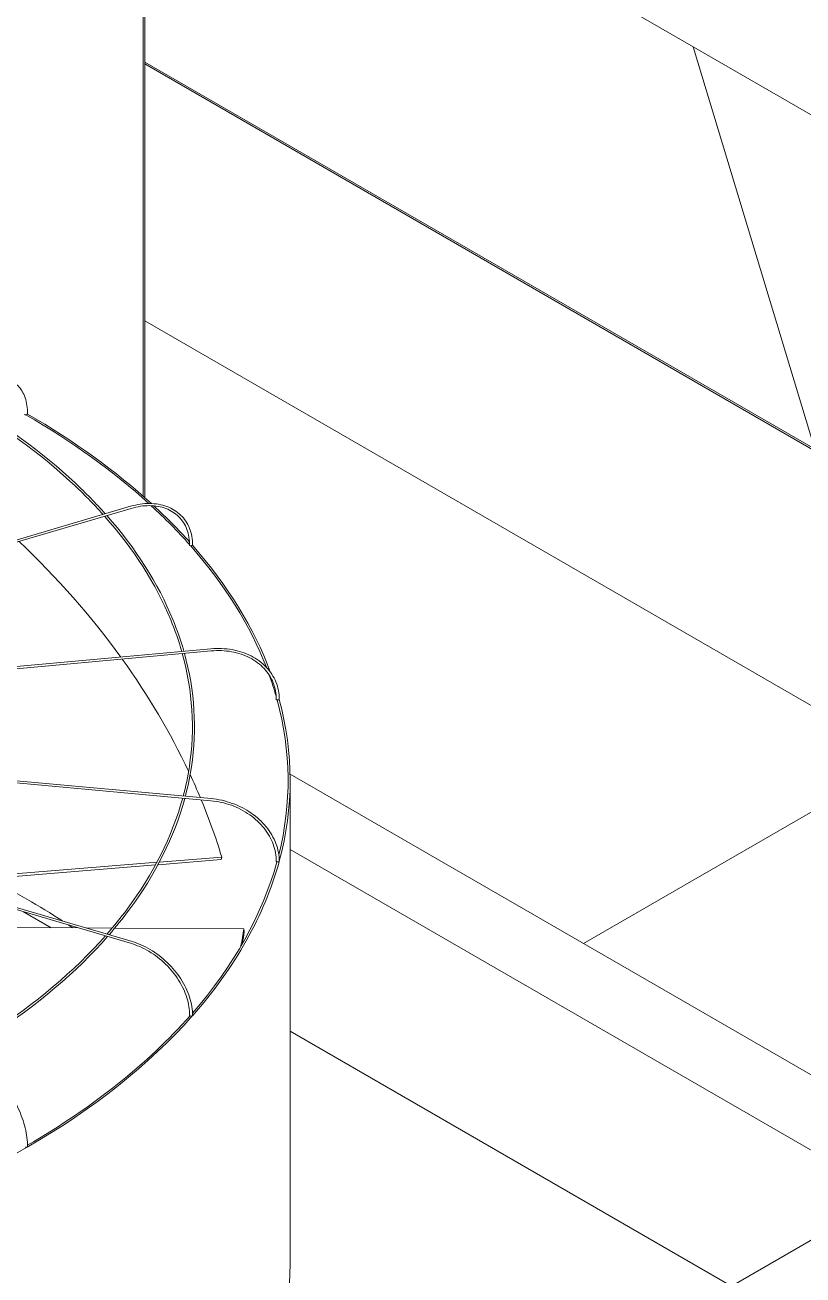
# Model space of a CAD drawing. Header units: millimetres. Extents: x -312439 to 477422, y -331570 to 212570.
# Drawn here: x 397140.2 to 397367.5, y 92351 to 92716 of the extents above; entities that cross this region are included whole.
import ezdxf

# ---------------------------------------------------------------- set-up
doc = ezdxf.new("R2010")
doc.units = ezdxf.units.MM

msp = doc.modelspace()

# ---------------------------------------------------------------- linework, layer by layer
at = {"color": 0, "linetype": 'Continuous', "lineweight": 0, "extrusion": (8.40036e-17, 0.816497, 0.57735)}
for p, q in [((395856.097, 93563.682), (397713.496, 92491.312)), ((397174.78, 92802.34), (397174.78, 92578.359)), ((397175.213, 92802.09), (397175.213, 92577.976)), ((397335.411, 92709.6), (397370.897, 92592.122)), ((397629.461, 92442.839), (397175.213, 92705.1)), ((397629.461, 92442.339), (397175.213, 92704.6)), ((397629.461, 92367.33), (397175.213, 92629.59)), ((397171.07, 92575.439), (396978.903, 92518.908)), ((397171.242, 92574.851), (396979.312, 92518.39)), ((396981.247, 92514.333), (397194.546, 92533.838)), ((396981.362, 92513.729), (397194.602, 92533.228)), ((397194.546, 92489.475), (396980.98, 92509.004)), ((396981.161, 92509.603), (397194.602, 92490.085)), ((397171.242, 92448.462), (396978.673, 92505.111)), ((397171.07, 92447.875), (396978.213, 92504.608)), ((397303.334, 92447.788), (397396.719, 92501.704)), ((397490.211, 92339.894), (397217.651, 92497.257)), ((397217.671, 92354.644), (397217.671, 92495.384)), ((397197.484, 92472.277), (397179.075, 92470.788)), ((397179.498, 92471.581), (397197.689, 92473.052)), ((397197.484, 92472.277), (397197.689, 92473.052)), ((397217.671, 92475.243), (397445.809, 92343.527)), ((397113.213, 92466.219), (397178.774, 92471.522)), ((397178.346, 92470.729), (397113.404, 92465.477)), ((397147.909, 92452.39), (397139.796, 92457.074)), ((397155.869, 92452.346), (397099.316, 92452.661)), ((397165.641, 92452.292), (397158.081, 92452.334)), ((397204.102, 92452.078), (397166.436, 92452.287)), ((397204.266, 92451.317), (397204.102, 92452.078)), ((397373.106, 92332.495), (397217.671, 92422.236)), ((397411.537, 92385.317), (396421.978, 91813.994))]:
    msp.add_line(p, q, dxfattribs=at)
at = {"color": 0, "linetype": 'Continuous', "lineweight": 0}
for centre, major_axis, ratio, start_param, end_param in [((397140.434, 92602.312), (0.306, -0.004), 0.5683066, 3.1415927, 3.9346429), ((397140.434, 92602.312), (0.306, -0.004), 0.5683066, 3.9346429, 5.5054392), ((396955.446, 92495.384), (-261.613, 0), 0.5773503, 3.7066773, 3.9265771), ((397140.651, 92602.437), (-0.306, 0), 0.5773503, 1.8326303, 3.1415927), ((396955.446, 92495.384), (-262.225, 0), 0.5773503, 3.705131, 3.9265633), ((396955.446, 92495.384), (-261.613, 0), 0.5773503, 3.6151503, 3.7017035), ((396955.446, 92495.384), (-262.225, 0), 0.5773503, 3.6198551, 3.6998544), ((396955.652, 92453.475), (244.29, -64.884), 0.7560981, 0.7473423, 0.9452164), ((397188.573, 92564.058), (-0.306, 0.005), 0.5715189, 0, 0.4809344), ((397188.573, 92564.058), (-0.306, 0.005), 0.5715189, 0.4809344, 2.0517307), ((396955.446, 92495.384), (-261.613, 0), 0.5773503, 3.3623861, 3.6122993), ((397188.846, 92564.139), (-0.306, 0), 0.5773503, 1.5184711, 3.1415927), ((396955.446, 92495.384), (-262.225, 0), 0.5773503, 3.3525846, 3.6125039), ((396955.652, 92453.475), (244.29, -64.884), 0.7560981, 0.5676523, 0.7441319), ((396955.446, 92495.384), (-261.613, 0), 0.5773503, 3.3053341, 3.3466211), ((397213.881, 92519.088), (-0.306, 0.006), 0.5752952, 0, 0.1678974), ((397213.881, 92519.088), (-0.306, 0.006), 0.5752952, 0.1678974, 1.7386937), ((396955.446, 92495.384), (-261.613, 0), 0.5773503, 2.9976529, 3.2980059), ((397214.183, 92519.116), (-0.306, 0), 0.5773503, 1.2043118, 3.1415927), ((396955.446, 92495.384), (-262.225, 0), 0.5773503, 2.9856485, 3.2984345), ((396955.652, 92453.475), (244.29, -64.884), 0.7560981, 0.5274276, 0.562586), ((396955.652, 92453.475), (244.29, -64.884), 0.7560981, 0.4379774, 0.5241031), ((396955.446, 92495.384), (-261.613, 0), 0.5773503, 2.6753447, 2.9836943), ((396955.446, 92495.384), (-262.225, 0), 0.5773503, 2.6707914, 2.9843582), ((397213.881, 92471.804), (-0.306, 0.006), 0.5792658, 0, 1.4246091), ((397214.183, 92471.777), (-0.306, 0), 0.5773503, 0.8901525, 3.1415927), ((396955.446, 92354.144), (-261.613, 0), 0.5773503, 3.867145, 3.9833748), ((396955.446, 92354.144), (-261.613, 0), 0.5773503, 3.8494737, 3.8569689), ((396955.281, 92453.462), (247.048, 53.431), 0.7719474, 5.9775334, 6.0030301), ((396955.446, 92452.701), (247.048, 53.431), 0.7719474, 5.9850347, 6.0030301), ((396955.446, 92495.384), (-262.225, 0), 0.5773503, 2.0421116, 2.6702774), ((396955.446, 92495.384), (-261.613, 0), 0.5773503, 2.358999, 2.669365), ((397188.573, 92426.835), (-0.306, 0.005), 0.5830421, 0, 1.1094484), ((397188.846, 92426.754), (-0.306, 0), 0.5773503, 0.5759933, 3.1415927), ((397140.651, 92388.456), (-0.306, 0), 0.5773503, 0.261834, 3.1415927), ((396955.446, 92354.644), (262.225, 0), 0.5773503, 3.1415927, 5.4977871), ((396955.446, 92354.644), (262.225, 0), 0.5773503, 5.4977871, 6.2831853)]:
    msp.add_ellipse(centre, major_axis=major_axis, ratio=ratio, start_param=start_param, end_param=end_param, dxfattribs=at)
for points, knots in [([(397140.957, 92602.437), (397140.957, 92604.162), (397140.721, 92605.758), (397139.787, 92608.536), (397139.089, 92609.72), (397137.29, 92611.54), (397136.191, 92612.176), (397133.724, 92612.828), (397132.357, 92612.845), (397129.492, 92612.276), (397127.993, 92611.688), (397126.485, 92610.822), (397126.472, 92610.815), (397126.459, 92610.807)], [3.1415927, 3.1415927, 3.1415927, 3.1415927, 3.4557519, 3.4557519, 3.7699112, 3.7699112, 4.0826965, 4.0826965, 4.3954482, 4.3954482, 4.7096075, 4.7096075, 4.712389, 4.712389, 4.712389, 4.712389]), ([(397163.002, 92573.065), (397160.265, 92576.118), (397157.326, 92579.112), (397144.645, 92590.946), (397133.287, 92599.215), (397120.425, 92606.616)], [4.40451603, 4.40451603, 4.40451603, 4.40451603, 4.48100319, 4.48100319, 4.71406654, 4.71406654, 4.71406654, 4.71406654]), ([(397163.652, 92573.257), (397160.92, 92576.319), (397157.986, 92579.32), (397145.296, 92591.216), (397133.92, 92599.529), (397121.037, 92606.97)], [4.40270972, 4.40270972, 4.40270972, 4.40270972, 4.47899466, 4.47899466, 4.71221436, 4.71221436, 4.71221436, 4.71221436]), ([(397189.152, 92564.139), (397189.152, 92565.871), (397188.852, 92567.521), (397187.677, 92570.491), (397186.8, 92571.809), (397184.56, 92573.977), (397183.196, 92574.824), (397180.125, 92575.965), (397178.418, 92576.259), (397174.829, 92576.272), (397172.948, 92575.991), (397171.07, 92575.439)], [4.712389, 4.712389, 4.712389, 4.712389, 5.0265482, 5.0265482, 5.3407075, 5.3407075, 5.6548668, 5.6548668, 5.969026, 5.969026, 6.2831853, 6.2831853, 6.2831853, 6.2831853]), ([(397171.242, 92574.851), (397173.058, 92575.385), (397174.871, 92575.652), (397178.305, 92575.629), (397179.927, 92575.339), (397182.819, 92574.239), (397184.09, 92573.429), (397186.165, 92571.371), (397186.969, 92570.122), (397188.034, 92567.299), (397188.295, 92565.725), (397188.266, 92564.063)], [0, 0, 0, 0, 0.317268, 0.317268, 0.6345361, 0.6345361, 0.9518041, 0.9518041, 1.2690722, 1.2690722, 1.5863402, 1.5863402, 1.5863402, 1.5863402]), ([(397186.003, 92533.057), (397185.116, 92536.165), (397184.039, 92539.256), (397178.461, 92552.793), (397171.96, 92562.969), (397163.453, 92572.56)], [4.09036759, 4.09036759, 4.09036759, 4.09036759, 4.16055829, 4.16055829, 4.40029723, 4.40029723, 4.40029723, 4.40029723]), ([(397186.624, 92533.114), (397185.738, 92536.233), (397184.663, 92539.333), (397179.091, 92552.923), (397172.595, 92563.134), (397164.102, 92572.751)], [4.08953528, 4.08953528, 4.08953528, 4.08953528, 4.15944113, 4.15944113, 4.39851052, 4.39851052, 4.39851052, 4.39851052]), ([(397186.435, 92490.832), (397187.191, 92493.688), (397187.787, 92496.557), (397189.888, 92510.436), (397189.198, 92521.552), (397186.172, 92532.457)], [3.77541609, 3.77541609, 3.77541609, 3.77541609, 3.83978539, 3.83978539, 4.08585643, 4.08585643, 4.08585643, 4.08585643]), ([(397187.054, 92490.775), (397187.807, 92493.638), (397188.402, 92496.515), (397190.499, 92510.431), (397189.81, 92521.582), (397186.792, 92532.514)], [3.77616248, 3.77616248, 3.77616248, 3.77616248, 3.84020832, 3.84020832, 4.08505688, 4.08505688, 4.08505688, 4.08505688]), ([(397214.489, 92519.116), (397214.489, 92520.852), (397214.156, 92522.56), (397212.857, 92525.746), (397211.892, 92527.224), (397209.427, 92529.803), (397207.929, 92530.904), (397204.549, 92532.625), (397202.668, 92533.245), (397198.706, 92533.946), (397196.626, 92534.028), (397194.546, 92533.838)], [4.712389, 4.712389, 4.712389, 4.712389, 5.0265482, 5.0265482, 5.3407075, 5.3407075, 5.6548668, 5.6548668, 5.969026, 5.969026, 6.2831853, 6.2831853, 6.2831853, 6.2831853]), ([(397194.602, 92533.228), (397196.618, 92533.413), (397198.632, 92533.33), (397202.456, 92532.642), (397204.264, 92532.036), (397207.495, 92530.365), (397208.917, 92529.301), (397211.236, 92526.822), (397212.133, 92525.408), (397213.318, 92522.37), (397213.605, 92520.746), (397213.574, 92519.094)], [6.2831853, 6.2831853, 6.2831853, 6.2831853, 6.6004533, 6.6004533, 6.9177214, 6.9177214, 7.2349894, 7.2349894, 7.5522575, 7.5522575, 7.8695255, 7.8695255, 7.8695255, 7.8695255]), ([(397164.147, 92450.549), (397166.231, 92452.937), (397168.192, 92455.36), (397177.767, 92468.176), (397183.239, 92479.095), (397186.274, 92490.232)], [3.46025293, 3.46025293, 3.46025293, 3.46025293, 3.51974047, 3.51974047, 3.77090484, 3.77090484, 3.77090484, 3.77090484]), ([(397164.794, 92450.359), (397166.837, 92452.71), (397168.761, 92455.095), (397178.345, 92467.941), (397183.847, 92478.944), (397186.893, 92490.175)], [3.4620089, 3.4620089, 3.4620089, 3.4620089, 3.52025567, 3.52025567, 3.77168417, 3.77168417, 3.77168417, 3.77168417]), ([(397194.546, 92489.475), (397196.562, 92489.291), (397198.578, 92488.84), (397202.409, 92487.45), (397204.223, 92486.511), (397207.467, 92484.24), (397208.896, 92482.909), (397211.227, 92479.991), (397212.128, 92478.405), (397213.318, 92475.137), (397213.605, 92473.456), (397213.574, 92471.81)], [0, 0, 0, 0, 0.317268, 0.317268, 0.6345361, 0.6345361, 0.9518041, 0.9518041, 1.2690722, 1.2690722, 1.5863402, 1.5863402, 1.5863402, 1.5863402]), ([(397214.489, 92471.777), (397214.489, 92473.513), (397214.157, 92475.277), (397212.863, 92478.687), (397211.902, 92480.333), (397209.449, 92483.348), (397207.958, 92484.717), (397204.59, 92487.047), (397202.715, 92488.009), (397198.76, 92489.433), (397196.682, 92489.895), (397194.602, 92490.085)], [4.712389, 4.712389, 4.712389, 4.712389, 5.0265482, 5.0265482, 5.3407075, 5.3407075, 5.6548668, 5.6548668, 5.969026, 5.969026, 6.2831853, 6.2831853, 6.2831853, 6.2831853]), ([(397121.285, 92416.201), (397124.295, 92417.951), (397127.222, 92419.749), (397143.322, 92430.198), (397154.658, 92439.786), (397163.702, 92450.042)], [3.14512292, 3.14512292, 3.14512292, 3.14512292, 3.19995757, 3.19995757, 3.45603404, 3.45603404, 3.45603404, 3.45603404]), ([(397121.896, 92415.848), (397124.812, 92417.55), (397127.651, 92419.297), (397143.795, 92429.776), (397155.235, 92439.47), (397164.35, 92449.851)], [3.14696065, 3.14696065, 3.14696065, 3.14696065, 3.20003933, 3.20003933, 3.45780979, 3.45780979, 3.45780979, 3.45780979]), ([(397171.07, 92447.875), (397172.886, 92447.34), (397174.704, 92446.539), (397178.163, 92444.481), (397179.802, 92443.224), (397182.735, 92440.383), (397184.029, 92438.798), (397186.14, 92435.462), (397186.956, 92433.711), (397188.034, 92430.222), (397188.294, 92428.483), (397188.266, 92426.84)], [6.2831853, 6.2831853, 6.2831853, 6.2831853, 6.6004533, 6.6004533, 6.9177214, 6.9177214, 7.2349894, 7.2349894, 7.5522575, 7.5522575, 7.8695255, 7.8695255, 7.8695255, 7.8695255]), ([(397189.152, 92426.754), (397189.152, 92428.487), (397188.853, 92430.302), (397187.69, 92433.922), (397186.827, 92435.727), (397184.622, 92439.156), (397183.281, 92440.78), (397180.25, 92443.689), (397178.561, 92444.975), (397174.996, 92447.085), (397173.121, 92447.909), (397171.242, 92448.462)], [4.712389, 4.712389, 4.712389, 4.712389, 5.0265482, 5.0265482, 5.3407075, 5.3407075, 5.6548668, 5.6548668, 5.969026, 5.969026, 6.2831853, 6.2831853, 6.2831853, 6.2831853]), ([(397140.957, 92388.456), (397140.957, 92390.181), (397140.72, 92392.036), (397139.802, 92395.831), (397139.119, 92397.771), (397137.375, 92401.55), (397136.314, 92403.388), (397133.914, 92406.788), (397132.575, 92408.348), (397129.748, 92411.042), (397128.259, 92412.174), (397126.765, 92413.036)], [3.1415927, 3.1415927, 3.1415927, 3.1415927, 3.4557519, 3.4557519, 3.7699112, 3.7699112, 4.0840704, 4.0840704, 4.3982297, 4.3982297, 4.712389, 4.712389, 4.712389, 4.712389])]:
    msp.add_open_spline(points, degree=3, knots=knots, dxfattribs=at)

doc.saveas('drawing.dxf')
